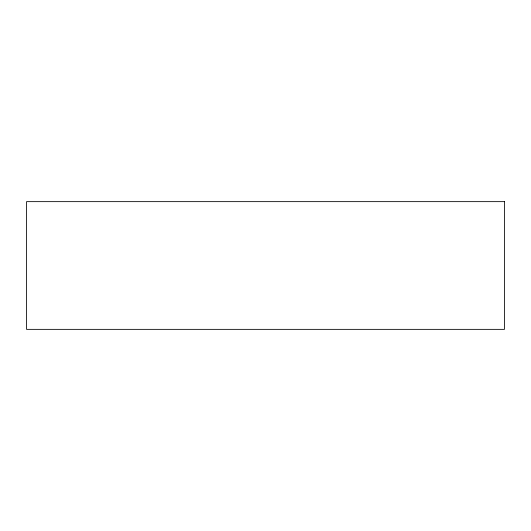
<?xml version="1.0" encoding="UTF-8"?>
<svg xmlns="http://www.w3.org/2000/svg" width="531" height="531" viewBox="0 0 531 531"><rect width="100%" height="100%" fill="white"/><g stroke="black" fill="none" stroke-linecap="round" stroke-linejoin="round"><path stroke-width="0.8" d="M504.45 201.641L26.55 201.641L26.55 329.359L504.45 329.359L504.45 201.641"/></g></svg>
